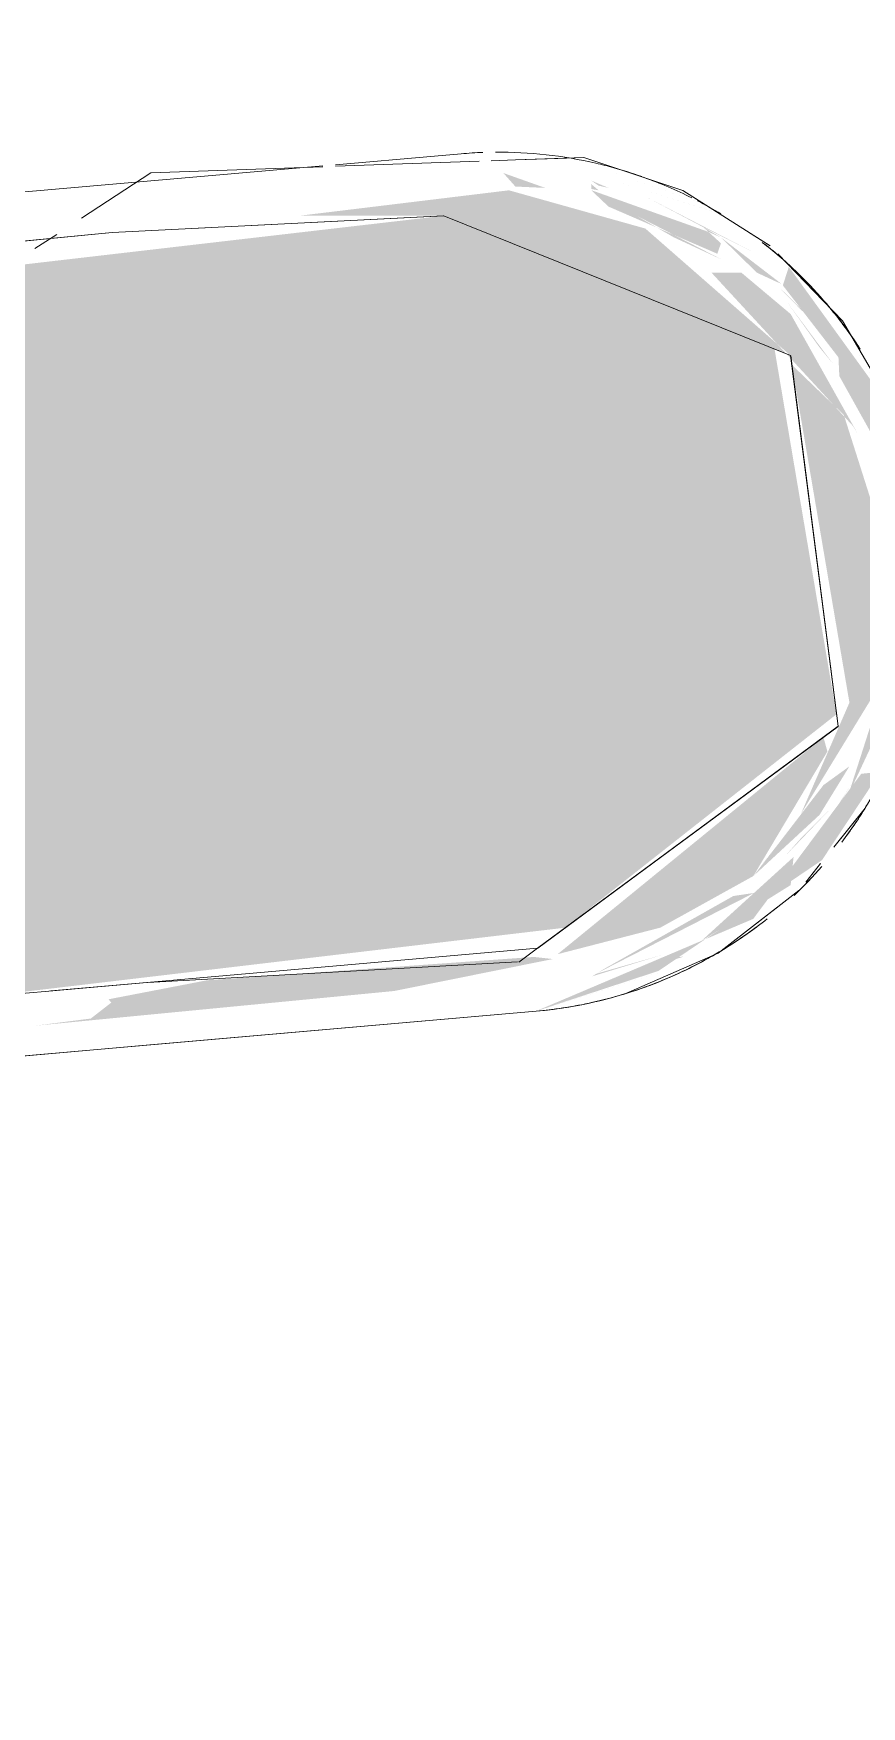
# Model space of a CAD drawing. Header units: millimetres. Extents: x 91786 to 132940, y -1987 to 10096.
# Drawn here: x 124532.88 to 124546.35, y 492.06 to 519.28 of the extents above; entities that cross this region are included whole.
import ezdxf

# ---------------------------------------------------------------- set-up
doc = ezdxf.new("R2010")
doc.units = ezdxf.units.MM
for name, color, linetype, lineweight in [('0-1', 7, 'Continuous', 9), ('A-WALL-PATT', 7, 'Continuous', 9), ('P-SANR-FIXT', 7, 'Continuous', 9)]:
    doc.layers.add(name, color=color, linetype=linetype, lineweight=lineweight)
doc.layers.add('0-2', color=7, linetype='Continuous', lineweight=9, transparency=0.7)

# ---------------------------------------------------------------- blocks, each defined once
blk = doc.blocks.new('смеситель для раковины - Default-V60-Развертка 1_66-4')
at = {"layer": '0-1'}
for p, q in [((5869.232, 517.204), (5866.894, 517.121)), ((5869.82, 517.225), (5869.424, 517.211)), ((5862.358, 516.012), (5862.002, 515.78)), ((5874.834, 514.925), (5874.09, 515.697)), ((5875.001, 506.043), (5875.511, 506.676)), ((5874.545, 505.477), (5874.786, 505.776))]:
    blk.add_line(p, q, dxfattribs=at)
at = {"layer": '0-1', "flags": 128}
for points in [[(5866.689, 517.113), (5863.891, 517.014), (5862.761, 516.275)], [(5873.966, 515.827), (5872.542, 516.724), (5870.931, 517.264), (5869.82, 517.225)], [(5875.779, 513.512), (5875.141, 514.606), (5874.834, 514.925)], [(5871.577, 503.648), (5873.117, 504.319), (5874.432, 505.337)]]:
    blk.add_lwpolyline(points, dxfattribs=at)
at = {"layer": 'P-SANR-FIXT'}
for p, q in [((5866.689, 517.126), (5861, 516.629)), ((5861, 516.629), (5866.689, 517.126)), ((5868.502, 517.285), (5866.894, 517.144)), ((5866.894, 517.144), (5868.502, 517.285)), ((5868.938, 517.323), (5868.502, 517.285)), ((5868.502, 517.285), (5868.938, 517.323)), ((5863.258, 516.045), (5868.653, 516.315)), ((5868.656, 516.315), (5874.297, 514.042)), ((5843.26, 514.087), (5863.258, 516.045)), ((5874.299, 514.039), (5875.07, 508.011)), ((5875.069, 508.01), (5870.183, 504.401)), ((5870.182, 504.401), (5869.877, 504.174)), ((5869.856, 504.179), (5863.84, 503.843)), ((5863.828, 503.842), (5862.264, 503.706)), ((5813.001, 499.396), (5862.168, 503.697)), ((5861, 502.575), (5870.158, 503.376))]:
    blk.add_line(p, q, dxfattribs=at)
at = {"layer": 'P-SANR-FIXT', "flags": 128}
for points in [[(5862.168, 503.697), (5863.827, 503.842), (5870.182, 504.401), (5875.069, 508.01), (5874.298, 514.041), (5868.654, 516.315), (5863.258, 516.045)], [(5863.258, 516.045), (5843.259, 514.087), (5792.47, 509.633)], [(5870.159, 503.376), (5863.813, 502.821), (5861, 502.575)]]:
    blk.add_lwpolyline(points, dxfattribs=at)
at = {"layer": 'P-SANR-FIXT'}
for points in [[(5869.291, 517.345), (5869.173, 517.341), (5869.056, 517.333), (5868.938, 517.323)], [(5868.938, 517.323), (5869.056, 517.333), (5869.173, 517.341), (5869.291, 517.345)], [(5871.878, 516.951), (5871.727, 517.004), (5871.574, 517.052), (5871.419, 517.095)], [(5871.419, 517.095), (5871.574, 517.052), (5871.727, 517.004), (5871.878, 516.951)], [(5872.692, 516.604), (5872.437, 516.732), (5872.173, 516.845), (5871.903, 516.942)], [(5871.903, 516.942), (5872.173, 516.845), (5872.437, 516.732), (5872.692, 516.604)], [(5873.164, 516.344), (5873.038, 516.42), (5872.91, 516.491), (5872.78, 516.559)], [(5872.78, 516.559), (5872.91, 516.491), (5873.038, 516.42), (5873.163, 516.344)], [(5874.376, 515.418), (5874.205, 515.582), (5874.025, 515.737), (5873.837, 515.882)], [(5874.839, 514.933), (5874.693, 515.102), (5874.538, 515.264), (5874.376, 515.418)], [(5875.431, 514.144), (5875.295, 514.355), (5875.147, 514.559), (5874.989, 514.755)], [(5875.155, 506.158), (5875.295, 506.347), (5875.427, 506.542), (5875.548, 506.743)], [(5874.806, 505.729), (5874.663, 505.566), (5874.511, 505.409), (5874.353, 505.259)], [(5874.353, 505.259), (5874.44, 505.341), (5874.525, 505.426), (5874.608, 505.513)], [(5873.254, 504.412), (5873.483, 504.554), (5873.704, 504.71), (5873.915, 504.878)], [(5873.703, 504.716), (5873.487, 504.557), (5873.263, 504.411), (5873.031, 504.278)], [(5871.004, 503.503), (5870.725, 503.444), (5870.443, 503.401), (5870.158, 503.376)], [(5871.509, 503.63), (5871.342, 503.582), (5871.174, 503.539), (5871.004, 503.503)]]:
    blk.add_open_spline(points, degree=3, dxfattribs=at)
for points, knots in [([(5871.419, 517.095), (5871.323, 517.122), (5870.695, 517.282), (5870.045, 517.354), (5869.495, 517.35)], [0.88646499, 0.88646499, 0.88646499, 0.88646499, 0.9, 0.97473407, 0.97473407, 0.97473407, 0.97473407]), ([(5869.495, 517.35), (5870.045, 517.354), (5870.695, 517.282), (5871.323, 517.122), (5871.419, 517.095)], [0.02526859, 0.02526859, 0.02526859, 0.02526859, 0.1, 0.11354422, 0.11354422, 0.11354422, 0.11354422]), ([(5873.837, 515.882), (5874.201, 515.6), (5874.778, 515.054), (5875.252, 514.42), (5875.431, 514.144)], [0.2371429, 0.2371429, 0.2371429, 0.2371429, 0.3, 0.3448958, 0.3448958, 0.3448958, 0.3448958]), ([(5876.087, 507.85), (5875.94, 507.466), (5875.65, 506.871), (5875.281, 506.325), (5875.131, 506.127)], [0.64382952, 0.64382952, 0.64382952, 0.64382952, 0.7, 0.73388729, 0.73388729, 0.73388729, 0.73388729]), ([(5870.158, 503.376), (5870.89, 503.44), (5871.969, 503.71), (5872.945, 504.219), (5873.254, 504.412)], [0, 0, 0, 0, 0.1, 0.1497551, 0.1497551, 0.1497551, 0.1497551]), ([(5872.971, 504.244), (5872.748, 504.119), (5872.272, 503.885), (5871.773, 503.707), (5871.509, 503.63)], [0.86525186, 0.86525186, 0.86525186, 0.86525186, 0.9, 0.93746731, 0.93746731, 0.93746731, 0.93746731])]:
    blk.add_open_spline(points, degree=3, knots=knots, dxfattribs=at)
blk = doc.blocks.new('смеситель для раковины - Default-V62-Развертка 1_66-4')
at = {"layer": '0-1'}
for p, q in [((5869.232, 517.204), (5866.894, 517.121)), ((5869.82, 517.225), (5869.424, 517.211)), ((5870.513, 517.249), (5869.82, 517.225)), ((5873.966, 515.827), (5873.611, 516.05)), ((5862.358, 516.012), (5862.002, 515.78)), ((5874.834, 514.925), (5874.09, 515.697)), ((5875.001, 506.043), (5875.425, 506.569)), ((5874.545, 505.477), (5874.786, 505.776)), ((5874.14, 505.111), (5874.432, 505.337)), ((5873.365, 504.511), (5874.109, 505.087)), ((5871.577, 503.648), (5873.117, 504.319))]:
    blk.add_line(p, q, dxfattribs=at)
at = {"layer": '0-1', "flags": 128}
for points in [[(5866.689, 517.113), (5863.891, 517.014), (5862.761, 516.275)], [(5873.164, 516.333), (5872.542, 516.724), (5870.931, 517.264), (5870.513, 517.249)], [(5875.779, 513.512), (5875.141, 514.606), (5874.834, 514.925)]]:
    blk.add_lwpolyline(points, dxfattribs=at)
at = {"layer": 'P-SANR-FIXT'}
for p, q in [((5866.689, 517.126), (5861, 516.629)), ((5861, 516.629), (5866.689, 517.126)), ((5868.502, 517.285), (5866.894, 517.144)), ((5866.894, 517.144), (5868.502, 517.285)), ((5868.938, 517.323), (5868.502, 517.285)), ((5868.502, 517.285), (5868.938, 517.323)), ((5868.654, 516.315), (5863.258, 516.045)), ((5863.258, 516.045), (5868.653, 516.315)), ((5874.298, 514.041), (5868.654, 516.315)), ((5868.656, 516.315), (5874.297, 514.042)), ((5863.258, 516.045), (5843.259, 514.087)), ((5843.26, 514.087), (5863.258, 516.045)), ((5875.069, 508.01), (5874.299, 514.039)), ((5874.299, 514.039), (5875.07, 508.011)), ((5870.182, 504.401), (5875.069, 508.009)), ((5875.069, 508.01), (5870.183, 504.401)), ((5869.876, 504.174), (5870.182, 504.401)), ((5870.182, 504.401), (5869.877, 504.174)), ((5869.856, 504.179), (5863.84, 503.843)), ((5863.843, 503.844), (5869.855, 504.179)), ((5862.264, 503.706), (5863.827, 503.842)), ((5863.828, 503.842), (5862.264, 503.706)), ((5861, 502.575), (5870.158, 503.376))]:
    blk.add_line(p, q, dxfattribs=at)
at = {"layer": 'P-SANR-FIXT', "flags": 128}
blk.add_lwpolyline([(5870.159, 503.376), (5863.813, 502.821), (5861, 502.575)], dxfattribs=at)
at = {"layer": 'P-SANR-FIXT'}
for points in [[(5869.291, 517.345), (5869.173, 517.341), (5869.056, 517.333), (5868.938, 517.323)], [(5868.938, 517.323), (5869.056, 517.333), (5869.173, 517.341), (5869.291, 517.345)], [(5871.13, 517.169), (5870.595, 517.293), (5870.045, 517.354), (5869.495, 517.35)], [(5869.495, 517.35), (5870.045, 517.354), (5870.595, 517.293), (5871.13, 517.169)], [(5871.878, 516.951), (5871.727, 517.004), (5871.574, 517.052), (5871.419, 517.095)], [(5871.419, 517.095), (5871.574, 517.052), (5871.727, 517.004), (5871.878, 516.951)], [(5872.692, 516.604), (5872.437, 516.732), (5872.173, 516.845), (5871.903, 516.942)], [(5871.903, 516.942), (5872.173, 516.845), (5872.437, 516.732), (5872.692, 516.604)], [(5873.164, 516.344), (5873.038, 516.42), (5872.91, 516.491), (5872.78, 516.559)], [(5872.78, 516.559), (5872.91, 516.491), (5873.038, 516.42), (5873.163, 516.344)], [(5874.376, 515.418), (5874.205, 515.582), (5874.025, 515.737), (5873.837, 515.882)], [(5873.837, 515.882), (5874.024, 515.737), (5874.205, 515.582), (5874.376, 515.418)], [(5874.839, 514.933), (5874.693, 515.102), (5874.538, 515.264), (5874.376, 515.418)], [(5874.376, 515.418), (5874.538, 515.264), (5874.693, 515.102), (5874.839, 514.933)], [(5875.431, 514.144), (5875.295, 514.355), (5875.147, 514.559), (5874.989, 514.755)], [(5874.989, 514.755), (5875.147, 514.559), (5875.295, 514.355), (5875.431, 514.144)], [(5875.155, 506.158), (5875.295, 506.347), (5875.427, 506.542), (5875.548, 506.743)], [(5875.548, 506.743), (5875.427, 506.542), (5875.295, 506.347), (5875.155, 506.158)], [(5873.703, 504.716), (5873.487, 504.557), (5873.263, 504.411), (5873.031, 504.278)], [(5873.254, 504.412), (5873.421, 504.516), (5873.583, 504.627), (5873.741, 504.744)], [(5872.285, 503.907), (5872.528, 504.01), (5872.766, 504.128), (5872.996, 504.258)], [(5871.143, 503.534), (5871.534, 503.626), (5871.916, 503.75), (5872.285, 503.907)], [(5870.158, 503.376), (5870.49, 503.405), (5870.819, 503.458), (5871.143, 503.534)], [(5871.004, 503.503), (5870.725, 503.444), (5870.443, 503.401), (5870.158, 503.376)], [(5871.509, 503.63), (5871.342, 503.582), (5871.174, 503.539), (5871.004, 503.503)]]:
    blk.add_open_spline(points, degree=3, dxfattribs=at)
blk.add_open_spline([(5872.971, 504.244), (5872.748, 504.119), (5872.272, 503.885), (5871.773, 503.707), (5871.509, 503.63)], degree=3, knots=[0.86525186, 0.86525186, 0.86525186, 0.86525186, 0.9, 0.93746731, 0.93746731, 0.93746731, 0.93746731], dxfattribs=at)
blk = doc.blocks.new('смеситель для раковины - Default-V64-Развертка 1_66-4')
at = {"layer": '0-1'}
for p, q in [((5869.232, 517.204), (5866.894, 517.121)), ((5869.82, 517.225), (5869.424, 517.211)), ((5870.513, 517.249), (5869.82, 517.225)), ((5873.966, 515.827), (5873.611, 516.05)), ((5862.358, 516.012), (5862.002, 515.78)), ((5874.834, 514.925), (5874.09, 515.697)), ((5875.001, 506.043), (5875.425, 506.569)), ((5874.545, 505.477), (5874.786, 505.776)), ((5874.14, 505.111), (5874.432, 505.337)), ((5873.365, 504.511), (5874.109, 505.087)), ((5871.577, 503.648), (5873.117, 504.319))]:
    blk.add_line(p, q, dxfattribs=at)
at = {"layer": '0-1', "flags": 128}
for points in [[(5866.689, 517.113), (5863.891, 517.014), (5862.761, 516.275)], [(5873.164, 516.333), (5872.542, 516.724), (5870.931, 517.264), (5870.513, 517.249)], [(5875.779, 513.512), (5875.141, 514.606), (5874.834, 514.925)]]:
    blk.add_lwpolyline(points, dxfattribs=at)
at = {"layer": 'P-SANR-FIXT'}
for p, q in [((5866.689, 517.126), (5861, 516.629)), ((5861, 516.629), (5866.689, 517.126)), ((5868.502, 517.285), (5866.894, 517.144)), ((5866.894, 517.144), (5868.502, 517.285)), ((5868.938, 517.323), (5868.502, 517.285)), ((5868.502, 517.285), (5868.938, 517.323)), ((5868.654, 516.315), (5863.258, 516.045)), ((5863.258, 516.045), (5868.653, 516.315)), ((5874.298, 514.041), (5868.654, 516.315)), ((5868.656, 516.315), (5874.297, 514.042)), ((5863.258, 516.045), (5843.259, 514.087)), ((5843.26, 514.087), (5863.258, 516.045)), ((5875.069, 508.01), (5874.299, 514.039)), ((5874.299, 514.039), (5875.07, 508.011)), ((5870.182, 504.401), (5875.069, 508.009)), ((5875.069, 508.01), (5870.183, 504.401)), ((5869.876, 504.174), (5870.182, 504.401)), ((5870.182, 504.401), (5869.877, 504.174)), ((5869.856, 504.179), (5863.84, 503.843)), ((5863.843, 503.844), (5869.855, 504.179)), ((5862.264, 503.706), (5863.827, 503.842)), ((5863.828, 503.842), (5862.264, 503.706)), ((5861, 502.575), (5870.158, 503.376))]:
    blk.add_line(p, q, dxfattribs=at)
at = {"layer": 'P-SANR-FIXT', "flags": 128}
blk.add_lwpolyline([(5870.159, 503.376), (5863.813, 502.821), (5861, 502.575)], dxfattribs=at)
at = {"layer": 'P-SANR-FIXT'}
for points in [[(5869.291, 517.345), (5869.173, 517.341), (5869.056, 517.333), (5868.938, 517.323)], [(5868.938, 517.323), (5869.056, 517.333), (5869.173, 517.341), (5869.291, 517.345)], [(5871.13, 517.169), (5870.595, 517.293), (5870.045, 517.354), (5869.495, 517.35)], [(5869.495, 517.35), (5870.045, 517.354), (5870.595, 517.293), (5871.13, 517.169)], [(5871.878, 516.951), (5871.727, 517.004), (5871.574, 517.052), (5871.419, 517.095)], [(5871.419, 517.095), (5871.574, 517.052), (5871.727, 517.004), (5871.878, 516.951)], [(5872.692, 516.604), (5872.437, 516.732), (5872.173, 516.845), (5871.903, 516.942)], [(5871.903, 516.942), (5872.173, 516.845), (5872.437, 516.732), (5872.692, 516.604)], [(5873.164, 516.344), (5873.038, 516.42), (5872.91, 516.491), (5872.78, 516.559)], [(5872.78, 516.559), (5872.91, 516.491), (5873.038, 516.42), (5873.163, 516.344)], [(5874.376, 515.418), (5874.205, 515.582), (5874.025, 515.737), (5873.837, 515.882)], [(5873.837, 515.882), (5874.024, 515.737), (5874.205, 515.582), (5874.376, 515.418)], [(5874.839, 514.933), (5874.693, 515.102), (5874.538, 515.264), (5874.376, 515.418)], [(5874.376, 515.418), (5874.538, 515.264), (5874.693, 515.102), (5874.839, 514.933)], [(5875.431, 514.144), (5875.295, 514.355), (5875.147, 514.559), (5874.989, 514.755)], [(5874.989, 514.755), (5875.147, 514.559), (5875.295, 514.355), (5875.431, 514.144)], [(5875.155, 506.158), (5875.295, 506.347), (5875.427, 506.542), (5875.548, 506.743)], [(5875.548, 506.743), (5875.427, 506.542), (5875.295, 506.347), (5875.155, 506.158)], [(5873.703, 504.716), (5873.487, 504.557), (5873.263, 504.411), (5873.031, 504.278)], [(5873.254, 504.412), (5873.421, 504.516), (5873.583, 504.627), (5873.741, 504.744)], [(5872.285, 503.907), (5872.528, 504.01), (5872.766, 504.128), (5872.996, 504.258)], [(5871.143, 503.534), (5871.534, 503.626), (5871.916, 503.75), (5872.285, 503.907)], [(5870.158, 503.376), (5870.49, 503.405), (5870.819, 503.458), (5871.143, 503.534)], [(5871.004, 503.503), (5870.725, 503.444), (5870.443, 503.401), (5870.158, 503.376)], [(5871.509, 503.63), (5871.342, 503.582), (5871.174, 503.539), (5871.004, 503.503)]]:
    blk.add_open_spline(points, degree=3, dxfattribs=at)
blk.add_open_spline([(5872.971, 504.244), (5872.748, 504.119), (5872.272, 503.885), (5871.773, 503.707), (5871.509, 503.63)], degree=3, knots=[0.86525186, 0.86525186, 0.86525186, 0.86525186, 0.9, 0.93746731, 0.93746731, 0.93746731, 0.93746731], dxfattribs=at)
blk = doc.blocks.new('смеситель для раковины - Default-V66-Развертка 1_66-4')
at = {"layer": '0-1'}
for p, q in [((5869.232, 517.204), (5866.894, 517.121)), ((5869.82, 517.225), (5869.424, 517.211)), ((5870.513, 517.249), (5869.82, 517.225)), ((5873.966, 515.827), (5873.611, 516.05)), ((5862.358, 516.012), (5862.002, 515.78)), ((5874.834, 514.925), (5874.09, 515.697)), ((5875.001, 506.043), (5875.425, 506.569)), ((5874.545, 505.477), (5874.786, 505.776)), ((5874.14, 505.111), (5874.432, 505.337)), ((5873.365, 504.511), (5874.109, 505.087)), ((5871.577, 503.648), (5873.117, 504.319))]:
    blk.add_line(p, q, dxfattribs=at)
at = {"layer": '0-1', "flags": 128}
for points in [[(5866.689, 517.113), (5863.891, 517.014), (5862.761, 516.275)], [(5873.164, 516.333), (5872.542, 516.724), (5870.931, 517.264), (5870.513, 517.249)], [(5875.779, 513.512), (5875.141, 514.606), (5874.834, 514.925)]]:
    blk.add_lwpolyline(points, dxfattribs=at)
at = {"layer": 'P-SANR-FIXT'}
for p, q in [((5866.689, 517.126), (5861, 516.629)), ((5861, 516.629), (5866.689, 517.126)), ((5868.502, 517.285), (5866.894, 517.144)), ((5866.894, 517.144), (5868.502, 517.285)), ((5868.938, 517.323), (5868.502, 517.285)), ((5868.502, 517.285), (5868.938, 517.323)), ((5868.654, 516.315), (5863.258, 516.045)), ((5863.258, 516.045), (5868.653, 516.315)), ((5874.298, 514.041), (5868.654, 516.315)), ((5868.656, 516.315), (5874.297, 514.042)), ((5863.258, 516.045), (5843.259, 514.087)), ((5843.26, 514.087), (5863.258, 516.045)), ((5875.069, 508.01), (5874.299, 514.039)), ((5874.299, 514.039), (5875.07, 508.011)), ((5870.182, 504.401), (5875.069, 508.009)), ((5875.069, 508.01), (5870.183, 504.401)), ((5869.876, 504.174), (5870.182, 504.401)), ((5870.182, 504.401), (5869.877, 504.174)), ((5869.856, 504.179), (5863.84, 503.843)), ((5863.843, 503.844), (5869.855, 504.179)), ((5862.264, 503.706), (5863.827, 503.842)), ((5863.828, 503.842), (5862.264, 503.706)), ((5861, 502.575), (5870.158, 503.376))]:
    blk.add_line(p, q, dxfattribs=at)
at = {"layer": 'P-SANR-FIXT', "flags": 128}
blk.add_lwpolyline([(5870.159, 503.376), (5863.813, 502.821), (5861, 502.575)], dxfattribs=at)
at = {"layer": 'P-SANR-FIXT'}
for points in [[(5869.291, 517.345), (5869.173, 517.341), (5869.056, 517.333), (5868.938, 517.323)], [(5868.938, 517.323), (5869.056, 517.333), (5869.173, 517.341), (5869.291, 517.345)], [(5871.13, 517.169), (5870.595, 517.293), (5870.045, 517.354), (5869.495, 517.35)], [(5869.495, 517.35), (5870.045, 517.354), (5870.595, 517.293), (5871.13, 517.169)], [(5871.878, 516.951), (5871.727, 517.004), (5871.574, 517.052), (5871.419, 517.095)], [(5871.419, 517.095), (5871.574, 517.052), (5871.727, 517.004), (5871.878, 516.951)], [(5872.692, 516.604), (5872.437, 516.732), (5872.173, 516.845), (5871.903, 516.942)], [(5871.903, 516.942), (5872.173, 516.845), (5872.437, 516.732), (5872.692, 516.604)], [(5873.164, 516.344), (5873.038, 516.42), (5872.91, 516.491), (5872.78, 516.559)], [(5872.78, 516.559), (5872.91, 516.491), (5873.038, 516.42), (5873.163, 516.344)], [(5874.376, 515.418), (5874.205, 515.582), (5874.025, 515.737), (5873.837, 515.882)], [(5873.837, 515.882), (5874.024, 515.737), (5874.205, 515.582), (5874.376, 515.418)], [(5874.839, 514.933), (5874.693, 515.102), (5874.538, 515.264), (5874.376, 515.418)], [(5874.376, 515.418), (5874.538, 515.264), (5874.693, 515.102), (5874.839, 514.933)], [(5875.431, 514.144), (5875.295, 514.355), (5875.147, 514.559), (5874.989, 514.755)], [(5874.989, 514.755), (5875.147, 514.559), (5875.295, 514.355), (5875.431, 514.144)], [(5875.155, 506.158), (5875.295, 506.347), (5875.427, 506.542), (5875.548, 506.743)], [(5875.548, 506.743), (5875.427, 506.542), (5875.295, 506.347), (5875.155, 506.158)], [(5873.703, 504.716), (5873.487, 504.557), (5873.263, 504.411), (5873.031, 504.278)], [(5873.254, 504.412), (5873.421, 504.516), (5873.583, 504.627), (5873.741, 504.744)], [(5872.285, 503.907), (5872.528, 504.01), (5872.766, 504.128), (5872.996, 504.258)], [(5871.143, 503.534), (5871.534, 503.626), (5871.916, 503.75), (5872.285, 503.907)], [(5870.158, 503.376), (5870.49, 503.405), (5870.819, 503.458), (5871.143, 503.534)], [(5871.004, 503.503), (5870.725, 503.444), (5870.443, 503.401), (5870.158, 503.376)], [(5871.509, 503.63), (5871.342, 503.582), (5871.174, 503.539), (5871.004, 503.503)]]:
    blk.add_open_spline(points, degree=3, dxfattribs=at)
blk.add_open_spline([(5872.971, 504.244), (5872.748, 504.119), (5872.272, 503.885), (5871.773, 503.707), (5871.509, 503.63)], degree=3, knots=[0.86525186, 0.86525186, 0.86525186, 0.86525186, 0.9, 0.93746731, 0.93746731, 0.93746731, 0.93746731], dxfattribs=at)
blk = doc.blocks.new('смеситель для раковины - Default-V68-Развертка 1_66-4')
at = {"layer": '0-2'}
h = blk.add_hatch(color=256, dxfattribs=at)
h.paths.add_polyline_path([(5872.566, 504.265), (5872.142, 504.218), (5872.433, 504.224)])
h.paths.add_polyline_path([(5870.164, 503.379), (5872.359, 504.067), (5870.182, 503.386)])
h.paths.add_polyline_path([(5875.92, 513.203), (5875.034, 514.709), (5875.88, 513.27)])
h.paths.add_polyline_path([(5872.782, 516.539), (5871.052, 517.143), (5872.735, 516.555)])
h.paths.add_polyline_path([(5871.337, 516.767), (5871.052, 516.888), (5871.173, 516.805)])
h = blk.add_hatch(color=256, dxfattribs=at)
h.paths.add_polyline_path([(5872.177, 504.734), (5873.691, 505.574), (5874.896, 507.6), (5874.831, 507.831), (5870.507, 504.303), (5872.149, 504.727)])
h.paths.add_polyline_path([(5862.012, 503.14), (5867.849, 503.704), (5870.431, 504.224), (5870.121, 504.258), (5864.802, 503.878), (5863.201, 503.569), (5863.246, 503.515), (5862.913, 503.256), (5862.401, 503.19)])
h.paths.add_polyline_path([(5873.695, 505.577), (5874.768, 506.569), (5875.254, 507.359), (5874.831, 507.053), (5873.894, 505.833)])
h.paths.add_polyline_path([(5874.831, 506.327), (5875.301, 507.095), (5874.896, 506.451)])
h.paths.add_polyline_path([(5874.202, 505.892), (5874.996, 506.721), (5874.479, 506.204), (5874.298, 506)])
h.paths.add_polyline_path([(5875.389, 512.769), (5874.298, 514.716), (5873.497, 515.389), (5873.01, 515.389), (5875.311, 512.895)])
h.paths.add_polyline_path([(5874.463, 506.581), (5875.88, 508.901), (5876.062, 510.246), (5875.163, 513.075), (5874.317, 513.891), (5875.254, 508.395), (5874.472, 506.602)])
h.paths.add_polyline_path([(5876.105, 509.602), (5876.228, 510.385), (5876.114, 509.995)])
h.paths.add_polyline_path([(5875.878, 511.058), (5875.595, 512.383), (5875.698, 511.687)])
h.paths.add_polyline_path([(5874.988, 513.904), (5874.23, 514.925), (5874.76, 514.183), (5874.914, 513.994)])
h.paths.add_polyline_path([(5874.293, 514.043), (5871.934, 516.107), (5869.715, 516.729), (5866.305, 516.315), (5868.676, 516.315), (5874.065, 514.135)])
h.paths.add_polyline_path([(5874.588, 514.681), (5873.99, 515.272), (5874.478, 514.774), (5874.58, 514.688)])
h.paths.add_polyline_path([(5870.306, 516.768), (5869.624, 517.01), (5869.82, 516.79), (5870.282, 516.769)])
h = blk.add_hatch(color=256, dxfattribs=at)
h.paths.add_polyline_path([(5870.162, 503.378), (5872.149, 504.031), (5874.808, 505.833), (5875.757, 507.268), (5875.446, 507.238), (5873.689, 504.877), (5870.165, 503.381)])
h.paths.add_polyline_path([(5876.368, 508.77), (5876.426, 511.152), (5875.92, 513.203), (5874.268, 515.485), (5874.171, 515.182), (5876.021, 512.787), (5876.366, 508.79)])
h.paths.add_polyline_path([(5873.164, 516.344), (5871.421, 516.889), (5873.148, 516.348)])
h = blk.add_hatch(color=256, dxfattribs=at)
h.paths.add_polyline_path([(5871.159, 503.999), (5873.702, 505.299), (5873.365, 505.249), (5871.247, 504.054)])
h.paths.add_polyline_path([(5876.108, 511.726), (5875.839, 512.404), (5876.101, 511.739)])
h.paths.add_polyline_path([(5876.059, 512.35), (5875.762, 513.279), (5876.009, 512.48)])
h.paths.add_polyline_path([(5873.164, 515.962), (5872.877, 516.129), (5872.96, 516.053)])
h.paths.add_polyline_path([(5871.173, 516.729), (5871.052, 516.831), (5871.058, 516.75)])
h = blk.add_hatch(color=256, dxfattribs=at)
h.paths.add_polyline_path([(5871.069, 503.943), (5872.248, 504.303), (5871.137, 503.985)])
h.paths.add_polyline_path([(5872.846, 504.519), (5874.298, 505.427), (5874.345, 505.884), (5873.081, 504.734)])
h.paths.add_polyline_path([(5875.233, 506.885), (5876.328, 509.226), (5876.11, 508.721), (5875.772, 508.565), (5875.237, 506.897)])
h.paths.add_polyline_path([(5876.098, 511.892), (5875.765, 513.12), (5875.069, 514.144), (5875.09, 513.706), (5876.083, 511.923)])
h.paths.add_polyline_path([(5873.664, 515.737), (5871.934, 516.628), (5872.877, 516.129), (5873.611, 515.763)])
h.paths.add_polyline_path([(5872.96, 516.053), (5871.052, 516.732), (5871.334, 516.464), (5873.105, 515.697), (5873.164, 515.867)])
h.paths.add_polyline_path([(5874.146, 515.209), (5873.164, 515.962), (5873.748, 515.389), (5874.065, 515.242)])
h.paths.add_polyline_path([(5873.183, 515.6), (5871.792, 516.315), (5872.392, 515.966), (5873.164, 515.608)])
blk.add_hatch(color=256, dxfattribs=at).paths.add_polyline_path([(5861.159, 503.613), (5870.631, 504.734), (5875.043, 508.205), (5874.036, 514.144), (5868.654, 516.315), (5861, 515.427), (5861.078, 504.572), (5861.293, 503.842)])
h = blk.add_hatch(color=256, dxfattribs=at)
h.paths.add_polyline_path([(5875.069, 508.009), (5875.044, 508.205), (5875.043, 508.205)])
h.paths.add_polyline_path([(5874.297, 514.039), (5873.664, 514.296), (5874.291, 514.041)])
h = blk.add_hatch(color=256, dxfattribs=at)
h.paths.add_polyline_path([(5873.691, 505.574), (5874.2, 506.228), (5873.889, 505.833)])
h.paths.add_polyline_path([(5875.635, 509.194), (5875.703, 509.699), (5875.636, 509.202)])
at = {"layer": '0-1'}
for p, q in [((5869.232, 517.204), (5866.894, 517.121)), ((5869.82, 517.225), (5869.424, 517.211)), ((5870.513, 517.249), (5869.82, 517.225)), ((5873.966, 515.827), (5873.611, 516.05)), ((5862.358, 516.012), (5862.002, 515.78)), ((5874.834, 514.925), (5874.09, 515.697)), ((5875.001, 506.043), (5875.425, 506.569)), ((5874.545, 505.477), (5874.786, 505.776)), ((5874.14, 505.111), (5874.432, 505.337)), ((5873.365, 504.511), (5874.109, 505.087)), ((5871.577, 503.648), (5873.117, 504.319))]:
    blk.add_line(p, q, dxfattribs=at)
at = {"layer": '0-1', "flags": 128}
for points in [[(5866.689, 517.113), (5863.891, 517.014), (5862.761, 516.275)], [(5873.164, 516.333), (5872.542, 516.724), (5870.931, 517.264), (5870.513, 517.249)], [(5875.779, 513.512), (5875.141, 514.606), (5874.834, 514.925)]]:
    blk.add_lwpolyline(points, dxfattribs=at)
at = {"layer": 'P-SANR-FIXT'}
for p, q in [((5866.689, 517.126), (5861, 516.629)), ((5861, 516.629), (5866.689, 517.126)), ((5868.502, 517.285), (5866.894, 517.144)), ((5866.894, 517.144), (5868.502, 517.285)), ((5868.938, 517.323), (5868.502, 517.285)), ((5868.502, 517.285), (5868.938, 517.323)), ((5868.654, 516.315), (5863.258, 516.045)), ((5863.258, 516.045), (5868.653, 516.315)), ((5874.298, 514.041), (5868.654, 516.315)), ((5868.656, 516.315), (5874.297, 514.042)), ((5863.258, 516.045), (5843.259, 514.087)), ((5843.26, 514.087), (5863.258, 516.045)), ((5875.069, 508.01), (5874.299, 514.039)), ((5874.299, 514.039), (5875.07, 508.011)), ((5870.182, 504.401), (5875.069, 508.009)), ((5875.069, 508.01), (5870.183, 504.401)), ((5869.876, 504.174), (5870.182, 504.401)), ((5870.182, 504.401), (5869.877, 504.174)), ((5869.856, 504.179), (5863.84, 503.843)), ((5863.843, 503.844), (5869.855, 504.179)), ((5862.264, 503.706), (5863.827, 503.842)), ((5863.828, 503.842), (5862.264, 503.706)), ((5861, 502.575), (5870.158, 503.376))]:
    blk.add_line(p, q, dxfattribs=at)
at = {"layer": 'P-SANR-FIXT', "flags": 128}
blk.add_lwpolyline([(5870.159, 503.376), (5863.813, 502.821), (5861, 502.575)], dxfattribs=at)
at = {"layer": 'P-SANR-FIXT'}
for points in [[(5869.291, 517.345), (5869.173, 517.341), (5869.056, 517.333), (5868.938, 517.323)], [(5868.938, 517.323), (5869.056, 517.333), (5869.173, 517.341), (5869.291, 517.345)], [(5871.13, 517.169), (5870.595, 517.293), (5870.045, 517.354), (5869.495, 517.35)], [(5869.495, 517.35), (5870.045, 517.354), (5870.595, 517.293), (5871.13, 517.169)], [(5871.878, 516.951), (5871.727, 517.004), (5871.574, 517.052), (5871.419, 517.095)], [(5871.419, 517.095), (5871.574, 517.052), (5871.727, 517.004), (5871.878, 516.951)], [(5872.692, 516.604), (5872.437, 516.732), (5872.173, 516.845), (5871.903, 516.942)], [(5871.903, 516.942), (5872.173, 516.845), (5872.437, 516.732), (5872.692, 516.604)], [(5873.164, 516.344), (5873.038, 516.42), (5872.91, 516.491), (5872.78, 516.559)], [(5872.78, 516.559), (5872.91, 516.491), (5873.038, 516.42), (5873.163, 516.344)], [(5874.376, 515.418), (5874.205, 515.582), (5874.025, 515.737), (5873.837, 515.882)], [(5873.837, 515.882), (5874.024, 515.737), (5874.205, 515.582), (5874.376, 515.418)], [(5874.839, 514.933), (5874.693, 515.102), (5874.538, 515.264), (5874.376, 515.418)], [(5874.376, 515.418), (5874.538, 515.264), (5874.693, 515.102), (5874.839, 514.933)], [(5875.431, 514.144), (5875.295, 514.355), (5875.147, 514.559), (5874.989, 514.755)], [(5874.989, 514.755), (5875.147, 514.559), (5875.295, 514.355), (5875.431, 514.144)], [(5875.155, 506.158), (5875.295, 506.347), (5875.427, 506.542), (5875.548, 506.743)], [(5875.548, 506.743), (5875.427, 506.542), (5875.295, 506.347), (5875.155, 506.158)], [(5873.703, 504.716), (5873.487, 504.557), (5873.263, 504.411), (5873.031, 504.278)], [(5873.254, 504.412), (5873.421, 504.516), (5873.583, 504.627), (5873.741, 504.744)], [(5872.285, 503.907), (5872.528, 504.01), (5872.766, 504.128), (5872.996, 504.258)], [(5871.143, 503.534), (5871.534, 503.626), (5871.916, 503.75), (5872.285, 503.907)], [(5870.158, 503.376), (5870.49, 503.405), (5870.819, 503.458), (5871.143, 503.534)], [(5871.004, 503.503), (5870.725, 503.444), (5870.443, 503.401), (5870.158, 503.376)], [(5871.509, 503.63), (5871.342, 503.582), (5871.174, 503.539), (5871.004, 503.503)]]:
    blk.add_open_spline(points, degree=3, dxfattribs=at)
blk.add_open_spline([(5872.971, 504.244), (5872.748, 504.119), (5872.272, 503.885), (5871.773, 503.707), (5871.509, 503.63)], degree=3, knots=[0.86525186, 0.86525186, 0.86525186, 0.86525186, 0.9, 0.93746731, 0.93746731, 0.93746731, 0.93746731], dxfattribs=at)

msp = doc.modelspace()

# ---------------------------------------------------------------- hatches: boundary and pattern name
at = {"layer": 'A-WALL-PATT'}
h = msp.add_hatch(dxfattribs=at)
h.set_pattern_fill('FP_26', color=256, style=0, pattern_type=2)
h.set_pattern_definition([(90, (126761.9, 0), (-600, 4e-14), []), (180, (126761.9, 0), (-7e-14, -600), [])])
h.paths.add_polyline_path([(126019.968, 493.661), (126020.152, 493.939), (126020.28, 494.879), (126020.513, 495.091), (126020.691, 495.301), (126020.708, 495.708), (126021.396, 495.207), (126021.757, 495.449), (126021.396, 496.048), (126021.942, 496.124), (126020.815, 498.935), (126020.91, 507.127), (126020.673, 507.127), (126020.455, 506.228), (126020.286, 506.327), (126020.143, 510.543), (126019.872, 501.156), (126019.796, 494.583), (126019.961, 493.7)])
h.paths.add_polyline_path([(124541.165, 516.75), (124541.659, 516.464), (124541.198, 516.741)])
h.paths.add_polyline_path([(124541.402, 504.303), (124540.604, 504.303), (124541.163, 504.275)])
h.paths.add_polyline_path([(126161.895, 0), (126161.895, 235), (126071.458, 235), (126071.458, 196.048), (126076.099, 190), (126080.095, 180.353), (126081.458, 170), (126080.095, 159.647), (126076.099, 150), (126071.458, 143.952), (126071.458, 66), (126011.458, 66), (126011.458, 143.952), (126006.817, 150), (126002.821, 159.647), (126001.458, 170), (126002.821, 180.353), (126006.817, 190), (126011.458, 196.048), (126011.458, 235), (125720.895, 235), (125720.895, 400), (126017.963, 400), (126019.737, 490.7), (126019.749, 491.142), (126019.718, 502.736), (126020.324, 522.009), (126021.047, 543.026), (126020.77, 542.098), (126020.884, 544.834), (126021.097, 545.021), (126021.1, 545.536), (126060.692, 545.268), (126061.144, 530.78), (126062.474, 482.367), (126064.026, 400), (126161.895, 400), (126161.895, 600), (126255.895, 600), (126255.895, 603.376), (126267.77, 603.376), (126267.77, 616.702), (126268.27, 617.202), (126274.818, 617.492), (126275.108, 618.191), (126275.074, 627.852), (126273.733, 627.852), (126273.233, 628.352), (126273.233, 650.642), (126273.733, 651.142), (126278.552, 651.653), (126283.395, 651.818), (126291.683, 651.288), (126293.057, 651.142), (126293.557, 650.642), (126293.557, 628.352), (126293.057, 627.852), (126291.683, 627.852), (126291.972, 617.492), (126292.671, 617.202), (126298.521, 617.202), (126299.021, 616.702), (126299.021, 603.376), (126310.895, 603.376), (126310.895, 600), (126750.895, 600), (126750.895, 1800), (124531.895, 1800), (124532.03, 516.548), (124531.895, 516.253), (124532.171, 516.105), (124534.933, 516.214), (124538.143, 516.582), (124540.44, 517.077), (124539.549, 517.163), (124542.625, 517.01), (124543.779, 516.502), (124546.223, 514.269), (124547.077, 512.576), (124547.421, 510.915), (124546.94, 507.851), (124545.565, 505.603), (124543.99, 504.369), (124542.032, 503.554), (124541.513, 503.662), (124541.879, 504.224), (124539.54, 503.926), (124538.3, 503.663), (124538.196, 503.526), (124531.895, 502.882), (124531.895, 400), (124751.895, 400), (124751.895, 235), (124552.12, 235), (124552.12, 211.782), (124562.12, 211.782), (124562.12, 135), (124925.362, 135), (124910.922, 143.359), (124908.247, 144.947), (124890.55, 159.45), (124874.543, 175.834), (124860.646, 194.884), (124849.818, 214.927), (124840.783, 239.062), (124835.567, 262.124), (124833.441, 289.25), (124833.236, 610.15), (124848.235, 610.15), (124848.4, 289.25), (124849.818, 267.452), (124856.662, 238.496), (124864.594, 217.659), (124875.417, 199.412), (124887.75, 182.905), (124902.31, 168.344), (124919.162, 155.774), (124936.219, 145.743), (124955.602, 137.919), (124965.877, 135), (125041.684, 135.031), (125043.177, 135.336), (125062.414, 142.036), (125080.73, 151.32), (125099.097, 164.247), (125113.933, 177.902), (125127.401, 194.099), (125137.482, 209.578), (125146.468, 228.272), (125153.394, 250.052), (125157.024, 269.432), (125158.29, 289.25), (125158.29, 724), (125141.335, 724), (125139.79, 725.186), (125139.735, 727.082), (125139.735, 774.4), (125140.921, 775.945), (125141.335, 776), (125154.109, 776), (125154.178, 788.102), (125154.243, 789.75), (125153.739, 789.75), (125153.739, 995.75), (125177.739, 995.75), (125177.536, 789.75), (125177.236, 789.75), (125177.3, 788.102), (125177.536, 785.75), (125177.536, 776), (125190.55, 775.945), (125191.267, 775.531), (125191.735, 774.4), (125191.681, 725.186), (125190.935, 724.214), (125190.135, 724), (125173.288, 724), (125173.032, 285.25), (125171.837, 266.543), (125167.51, 244.225), (125160.198, 222.296), (125150.044, 201.459), (125137.577, 182.562), (125122.506, 165.214), (125106.95, 151.237), (125086.669, 137.664), (125081.404, 135), (125431.735, 135), (125431.735, 0), (126157.239, 0)])
h.paths.add_polyline_path([(126061.607, 483.585), (126062.338, 487.375), (126062.081, 486.212), (126061.81, 484.71)])
h.paths.add_polyline_path([(126061.792, 492.447), (126062.202, 493.694), (126061.537, 509.236), (126061.102, 508.4), (126060.81, 504.794), (126060.742, 504.49), (126060.935, 498.257), (126060.172, 496.592), (126060.959, 497.039), (126060.656, 496.39), (126060.998, 496.073), (126061.076, 495.8), (126061.322, 495.708), (126061.469, 495.153), (126061.659, 494.867), (126061.901, 494.867), (126061.806, 492.589)])
h.paths.add_polyline_path([(126059.85, 496.124), (126060.109, 496.512), (126059.986, 496.39), (126059.901, 496.224)])
h.paths.add_polyline_path([(124531.917, 502.883), (124533.296, 503.105), (124532.907, 502.966), (124531.974, 502.888)])
h.paths.add_polyline_path([(124538.959, 503.359), (124538.921, 503.481), (124539.108, 503.376)])
h.paths.add_polyline_path([(124544.77, 505.689), (124545.748, 506.626), (124544.917, 505.833)])
h.paths.add_polyline_path([(124546.99, 510.105), (124546.732, 512.254), (124546.755, 511.687), (124546.978, 510.157)])
h.paths.add_polyline_path([(126020.146, 512.513), (126020.64, 513.027), (126020.173, 514.087), (126020.159, 513.243)])
h.paths.add_polyline_path([(126061.641, 512.513), (126061.348, 513.267), (126061.345, 512.93), (126061.576, 512.581)])
h.paths.add_polyline_path([(124545.96, 513.754), (124545.048, 514.925), (124545.809, 513.891)])
h.paths.add_polyline_path([(126061.292, 513.903), (126061.611, 514.249), (126061.38, 514.185), (126061.289, 513.97)])
h.paths.add_polyline_path([(126020.6, 514.556), (126020.428, 514.744), (126020.497, 514.587)])
h.paths.add_polyline_path([(124545.499, 514.65), (124544.931, 515.146), (124545.475, 514.668)])
h.paths.add_polyline_path([(124543.63, 514.67), (124539.449, 516.315), (124539.834, 516.2), (124543, 514.925)])
h.paths.add_polyline_path([(126020.635, 514.848), (126020.497, 515.152), (126020.19, 515.064), (126020.211, 514.934), (126020.497, 514.876)])
h.paths.add_polyline_path([(126020.443, 539.72), (126020.535, 543.73), (126020.466, 540.501)])
h.paths.add_polyline_path([(125022.598, 552.185), (124978.82, 552.246), (124978.766, 552.246), (124978.766, 615), (124955.735, 615), (124955.735, 624), (124875.735, 624), (124875.735, 615), (124852.235, 615), (124852.235, 610.65), (124844.123, 610.444), (124844.123, 610.273), (124837.554, 610.425), (124837.497, 610.65), (124829.235, 610.65), (124829.235, 615), (124805.735, 615), (124805.477, 624), (124804.735, 624), (124804.869, 676), (124805.735, 676), (124805.735, 685), (124832.735, 685), (124832.735, 691.5), (124833.235, 692), (124848.235, 692), (124848.735, 691.5), (124848.735, 685), (124875.735, 685), (124875.735, 676), (124955.735, 676), (124955.735, 685), (125025.735, 685), (125025.994, 676), (125026.735, 676), (125026.602, 623.973), (125025.735, 623.973), (125025.735, 615), (125022.692, 615), (125022.679, 552.27), (125022.613, 552.185)])
h.paths.add_polyline_path([(125005.067, 568.482), (125012.023, 568.637), (125012.762, 569.175), (125013.177, 569.982), (125013.233, 570.434), (125013.018, 591.488), (125012.425, 592.179), (125011.58, 592.535), (125011.118, 592.535), (125011.118, 592.072), (124990.347, 592.072), (124990.347, 592.56), (124989.442, 592.406), (124988.703, 591.868), (124988.288, 591.06), (124988.233, 590.608), (124988.449, 569.553), (124989.042, 568.862), (124989.886, 568.507), (124990.347, 568.482)])
h.paths.add_polyline_path([(124841.488, 610.425), (124841.488, 610.65), (124841.302, 610.444)])

# ---------------------------------------------------------------- block references
at = {"layer": 'P-SANR-FIXT'}
for name in ['смеситель для раковины - Default-V60-Развертка 1_66-4', 'смеситель для раковины - Default-V62-Развертка 1_66-4', 'смеситель для раковины - Default-V64-Развертка 1_66-4', 'смеситель для раковины - Default-V66-Развертка 1_66-4', 'смеситель для раковины - Default-V68-Развертка 1_66-4']:
    msp.add_blockref(name, (118670.895, 0), dxfattribs=at)

doc.saveas('drawing.dxf')
